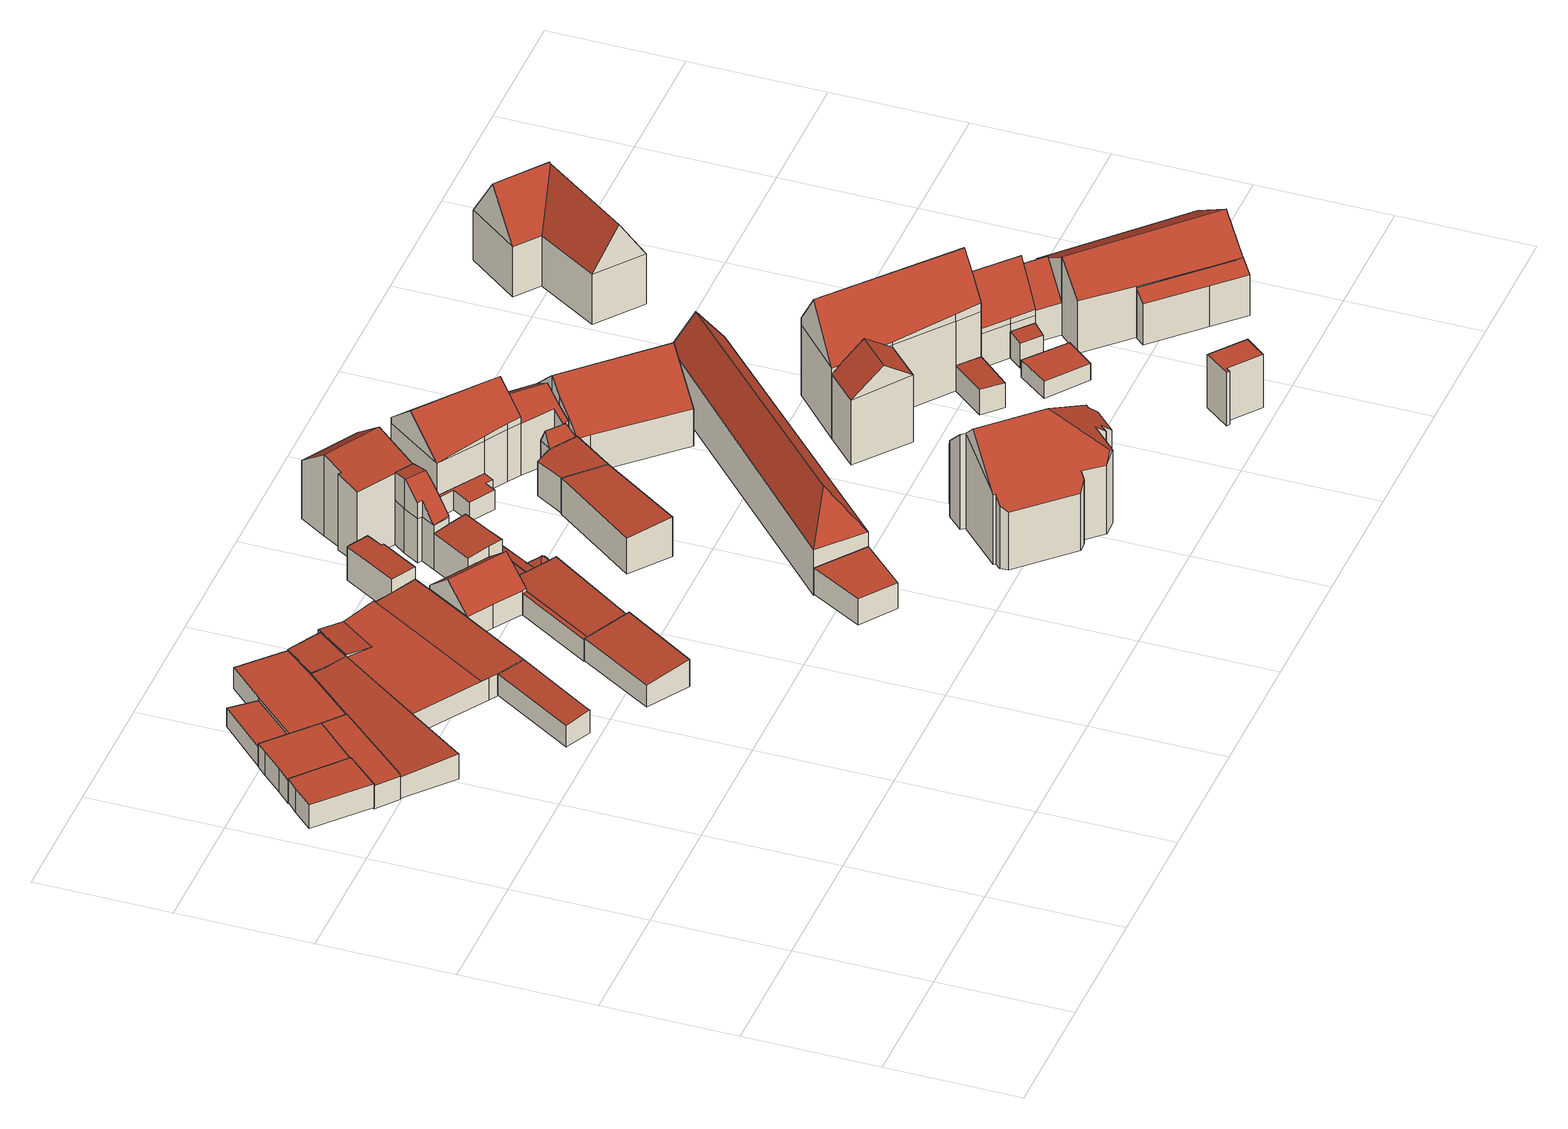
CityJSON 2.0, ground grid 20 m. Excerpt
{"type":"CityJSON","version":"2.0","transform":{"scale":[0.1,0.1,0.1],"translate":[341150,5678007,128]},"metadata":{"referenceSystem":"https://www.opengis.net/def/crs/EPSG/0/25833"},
"CityObjects":{
"building1":{"type":"Building","attributes":{"Dachtyp_tdc":"tdcPolyFlatRoof","Gemeindeschluessel":14729160,"Dachneigung":0,"QualitaetDacherkennung":81,"Geometrietyp2DReferenz":"3000","function":"31001_9998","roofType":"1000","measuredHeight":3.93},"geometry":[{"type":"MultiSurface","lod":"2","boundaries":[[[0,1,2,3]],[[1,4,5,2]],[[4,6,7,5]],[[6,8,9,7]],[[8,0,3,9]],[[8,6,4,1,0]],[[3,2,5,7,9]]],"semantics":{"surfaces":[{"type":"WallSurface"},{"type":"RoofSurface"},{"type":"GroundSurface"}],"values":[0,0,0,0,0,1,2]}}]},
"building2":{"type":"Building","attributes":{"Dachtyp_tdc":"tdcPolyFlatRoof","Gemeindeschluessel":14729160,"Dachneigung":0,"QualitaetDacherkennung":83,"Geometrietyp2DReferenz":"3000","function":"31001_9998","roofType":"1000","measuredHeight":3.76},"geometry":[{"type":"MultiSurface","lod":"2","boundaries":[[[10,11,12,13]],[[11,14,15,12]],[[14,16,17,15]],[[16,18,19,17]],[[18,20,21,19]],[[20,10,13,21]],[[20,18,16,14,11,10]],[[13,12,15,17,19,21]]],"semantics":{"surfaces":[{"type":"WallSurface"},{"type":"RoofSurface"},{"type":"GroundSurface"}],"values":[0,0,0,0,0,0,1,2]}}]},
"building3":{"type":"Building","attributes":{"Dachtyp_tdc":"tdcPolyFlatRoof","Gemeindeschluessel":14729160,"Dachneigung":0,"QualitaetDacherkennung":28,"Geometrietyp2DReferenz":"3000","function":"31001_9998","roofType":"1000","measuredHeight":3.77},"geometry":[{"type":"MultiSurface","lod":"2","boundaries":[[[22,23,24,25]],[[23,26,27,24]],[[26,20,21,27]],[[20,18,19,21]],[[18,28,29,19]],[[28,22,25,29]],[[28,18,20,26,23,22]],[[25,24,27,21,19,29]]],"semantics":{"surfaces":[{"type":"WallSurface"},{"type":"RoofSurface"},{"type":"GroundSurface"}],"values":[0,0,0,0,0,0,1,2]}}]},
"building4":{"type":"Building","attributes":{"Dachtyp_tdc":"tdcPolyFlatRoof","Gemeindeschluessel":14729160,"Dachneigung":4.15,"QualitaetDacherkennung":84,"Geometrietyp2DReferenz":"3000","function":"31001_9998","roofType":"2100","measuredHeight":4.16},"geometry":[{"type":"MultiSurface","lod":"2","boundaries":[[[30,31,32,33]],[[31,34,35,32]],[[34,36,37,35]],[[36,38,39,37]],[[38,40,41,39]],[[40,42,43,41]],[[42,44,45,43]],[[44,30,33,45]],[[44,42,40,38,36,34,31,30]],[[33,32,35,37,39,41,43,45]]],"semantics":{"surfaces":[{"type":"WallSurface"},{"type":"RoofSurface"},{"type":"GroundSurface"}],"values":[0,0,0,0,0,0,0,0,1,2]}}]},
"building5":{"type":"Building","attributes":{"Gemeindeschluessel":14729160,"Geometrietyp2DReferenz":"3000","function":"31001_9998","roofType":"9999"},"children":["building5-1","building5-2"]},
"building5-1":{"type":"BuildingPart","attributes":{"Dachtyp_tdc":"tdcPolyFlatRoof","Dachneigung":2.83,"QualitaetDacherkennung":81,"Geometrietyp2DReferenz":"3000","roofType":"2100","measuredHeight":3.15},"parents":["building5"],"geometry":[{"type":"MultiSurface","lod":"2","boundaries":[[[46,47,48,49]],[[50,51,52,53]],[[51,46,49,52]],[[51,50,47,46]],[[49,48,53,52]],[[53,48,47,50]]],"semantics":{"surfaces":[{"type":"WallSurface"},{"type":"RoofSurface"},{"type":"GroundSurface"},{"type":"ClosureSurface"}],"values":[0,0,0,1,2,3]}}]},
"building5-2":{"type":"BuildingPart","attributes":{"Dachtyp_tdc":"tdcPolyFlatRoof","Dachneigung":0,"QualitaetDacherkennung":31,"Geometrietyp2DReferenz":"3000","roofType":"1000","measuredHeight":3.52},"parents":["building5"],"geometry":[{"type":"MultiSurface","lod":"2","boundaries":[[[54,55,56,57]],[[55,58,59,56]],[[58,60,61,59]],[[60,62,50,53,61]],[[63,64,65,48,47]],[[64,54,57,65]],[[64,63,62,60,58,55,54]],[[57,56,59,61,53,48,65]],[[47,50,62,63]],[[47,48,53,50]]],"semantics":{"surfaces":[{"type":"WallSurface"},{"type":"RoofSurface"},{"type":"GroundSurface"},{"type":"ClosureSurface"}],"values":[0,0,0,0,0,0,1,2,0,3]}}]},
"building6":{"type":"Building","attributes":{"Dachtyp_tdc":"tdcPolyFlatRoof","Gemeindeschluessel":14729160,"Dachneigung":4.29,"QualitaetDacherkennung":82,"Geometrietyp2DReferenz":"3000","function":"31001_9998","roofType":"2100","measuredHeight":3.8},"geometry":[{"type":"MultiSurface","lod":"2","boundaries":[[[66,67,68,69]],[[67,70,71,68]],[[70,72,73,71]],[[72,74,75,73]],[[74,66,69,75]],[[74,72,70,67,66]],[[69,68,71,73,75]]],"semantics":{"surfaces":[{"type":"WallSurface"},{"type":"RoofSurface"},{"type":"GroundSurface"}],"values":[0,0,0,0,0,1,2]}}]},
"building7":{"type":"Building","attributes":{"Dachtyp_tdc":"tdcPolyFlatRoof","Gemeindeschluessel":14729160,"Dachneigung":0,"QualitaetDacherkennung":0,"Geometrietyp2DReferenz":"3000","BezugspunktDach":"2000","function":"31001_9998","measuredHeight":3.62},"geometry":[{"type":"MultiSurface","lod":"2","boundaries":[[[70,76,77,78,79,80,81,82]],[[82,81,83,84]],[[81,80,85,83]],[[80,79,86,85]],[[79,78,87,86]],[[78,77,88,87]],[[77,76,89,88]],[[76,70,90,89]],[[70,82,84,90]],[[84,83,85,86,87,88,89,90]]],"semantics":{"surfaces":[{"type":"RoofSurface"},{"type":"WallSurface"},{"type":"GroundSurface"}],"values":[0,1,1,1,1,1,1,1,1,2]}}]},
"building8":{"type":"Building","attributes":{"Dachtyp_tdc":"tdcPolyFlatRoof","Gemeindeschluessel":14729160,"Dachneigung":3.5,"QualitaetDacherkennung":76,"Geometrietyp2DReferenz":"3000","function":"31001_9998","roofType":"2100","measuredHeight":3.95},"geometry":[{"type":"MultiSurface","lod":"2","boundaries":[[[40,38,39,41]],[[38,91,37,39]],[[91,92,93,37]],[[92,94,95,93]],[[94,96,97,95]],[[96,98,99,97]],[[98,40,41,99]],[[98,96,94,92,91,38,40]],[[41,39,37,93,95,97,99]]],"semantics":{"surfaces":[{"type":"WallSurface"},{"type":"RoofSurface"},{"type":"GroundSurface"}],"values":[0,0,0,0,0,0,0,1,2]}}]},
"building9":{"type":"Building","attributes":{"Dachtyp_tdc":"tdcPolyFlatRoof","Gemeindeschluessel":14729160,"Dachneigung":6.65,"QualitaetDacherkennung":84,"Geometrietyp2DReferenz":"3000","function":"31001_9998","roofType":"2100","measuredHeight":4.47},"geometry":[{"type":"MultiSurface","lod":"2","boundaries":[[[100,101,102,103]],[[101,104,105,102]],[[104,106,107,105]],[[106,100,103,107]],[[106,104,101,100]],[[103,102,105,107]]],"semantics":{"surfaces":[{"type":"WallSurface"},{"type":"RoofSurface"},{"type":"GroundSurface"}],"values":[0,0,0,0,1,2]}}]},
"building10":{"type":"Building","attributes":{"Dachtyp_tdc":"tdcPolyFlatRoof","Gemeindeschluessel":14729160,"Dachneigung":5.49,"QualitaetDacherkennung":76,"Geometrietyp2DReferenz":"3000","function":"31001_9998","roofType":"2100","measuredHeight":3.98},"geometry":[{"type":"MultiSurface","lod":"2","boundaries":[[[80,108,83,85]],[[108,109,110,83]],[[109,111,112,110]],[[111,113,114,112]],[[113,79,86,114]],[[79,80,85,86]],[[79,113,111,109,108,80]],[[85,83,110,112,114,86]]],"semantics":{"surfaces":[{"type":"WallSurface"},{"type":"RoofSurface"},{"type":"GroundSurface"}],"values":[0,0,0,0,0,0,1,2]}}]},
"building11":{"type":"Building","attributes":{"Dachtyp_tdc":"tdcPolyFlatRoof","Gemeindeschluessel":14729160,"Dachneigung":5.26,"QualitaetDacherkennung":81,"Geometrietyp2DReferenz":"3000","function":"31001_9998","roofType":"2100","measuredHeight":3.81},"geometry":[{"type":"MultiSurface","lod":"2","boundaries":[[[115,72,73,116]],[[72,117,71,73]],[[117,118,119,71]],[[118,120,121,119]],[[120,122,123,121]],[[122,124,125,123]],[[124,126,127,125]],[[126,128,129,127]],[[128,115,116,129]],[[128,126,124,122,120,118,117,72,115]],[[116,73,71,119,121,123,125,127,129]]],"semantics":{"surfaces":[{"type":"WallSurface"},{"type":"RoofSurface"},{"type":"GroundSurface"}],"values":[0,0,0,0,0,0,0,0,0,1,2]}}]},
"building12":{"type":"Building","attributes":{"Dachtyp_tdc":"tdcGableRoof","Gemeindeschluessel":14729160,"Dachneigung":41.36,"QualitaetDacherkennung":68,"Geometrietyp2DReferenz":"3000","function":"31001_9998","roofType":"3100","measuredHeight":7.6},"geometry":[{"type":"MultiSurface","lod":"2","boundaries":[[[130,131,132,129]],[[131,133,134,132]],[[133,135,136,134]],[[135,137,138,136]],[[137,139,140,138]],[[139,141,116,140]],[[141,130,129,116]],[[141,139,137,135,142,143]],[[144,145,146,143,142]],[[141,143,146,130]],[[130,146,145,131]],[[131,145,144,133]],[[133,144,142,135]],[[129,132,134,136,138,140,116]]],"semantics":{"surfaces":[{"type":"WallSurface"},{"type":"RoofSurface"},{"type":"GroundSurface"}],"values":[0,0,0,0,0,0,0,1,1,0,0,0,0,2]}}]},
"building13":{"type":"Building","attributes":{"Dachtyp_tdc":"tdcPolyFlatRoof","Gemeindeschluessel":14729160,"Dachneigung":2.69,"QualitaetDacherkennung":77,"Geometrietyp2DReferenz":"3000","function":"31001_9998","roofType":"2100","measuredHeight":5.73},"geometry":[{"type":"MultiSurface","lod":"2","boundaries":[[[147,148,149,150]],[[148,151,152,149]],[[151,153,154,152]],[[153,155,156,154]],[[155,157,158,156]],[[157,159,160,158]],[[159,147,150,160]],[[159,157,155,153,151,148,147]],[[150,149,152,154,156,158,160]]],"semantics":{"surfaces":[{"type":"WallSurface"},{"type":"RoofSurface"},{"type":"GroundSurface"}],"values":[0,0,0,0,0,0,0,1,2]}}]},
"building14":{"type":"Building","attributes":{"Dachtyp_tdc":"tdcPolyFlatRoof","Gemeindeschluessel":14729160,"Dachneigung":0,"QualitaetDacherkennung":79,"Geometrietyp2DReferenz":"3000","function":"31001_9998","roofType":"1000","measuredHeight":4.32},"geometry":[{"type":"MultiSurface","lod":"2","boundaries":[[[161,162,163,164]],[[162,165,166,163]],[[165,167,168,166]],[[167,161,164,168]],[[167,165,162,161]],[[164,163,166,168]]],"semantics":{"surfaces":[{"type":"WallSurface"},{"type":"RoofSurface"},{"type":"GroundSurface"}],"values":[0,0,0,0,1,2]}}]},
"building15":{"type":"Building","attributes":{"Dachtyp_tdc":"tdcFreeFormRoof","Gemeindeschluessel":14729160,"Dachneigung":45.9,"QualitaetDacherkennung":15,"Geometrietyp2DReferenz":"3000","function":"31001_9998","roofType":"5000","measuredHeight":3.85},"geometry":[{"type":"MultiSurface","lod":"2","boundaries":[[[169,170,171,172]],[[170,173,174,171]],[[173,175,176,174]],[[175,169,172,176]],[[177,175,173]],[[178,177,173,170]],[[178,170,169]],[[177,178,169,175]],[[172,171,174,176]]],"semantics":{"surfaces":[{"type":"WallSurface"},{"type":"RoofSurface"},{"type":"GroundSurface"}],"values":[0,0,0,0,1,1,1,1,2]}}]},
"building16":{"type":"Building","attributes":{"Dachtyp_tdc":"tdcPolyFlatRoof","Gemeindeschluessel":14729160,"Dachneigung":11.68,"QualitaetDacherkennung":71,"Geometrietyp2DReferenz":"3000","function":"31001_9998","roofType":"2100","measuredHeight":3.14},"geometry":[{"type":"MultiSurface","lod":"2","boundaries":[[[179,180,181,182]],[[180,183,184,181]],[[183,185,186,184]],[[185,187,188,186]],[[187,179,182,188]],[[187,185,183,180,179]],[[182,181,184,186,188]]],"semantics":{"surfaces":[{"type":"WallSurface"},{"type":"RoofSurface"},{"type":"GroundSurface"}],"values":[0,0,0,0,0,1,2]}}]},
"building17":{"type":"Building","attributes":{"Gemeindeschluessel":14729160,"Geometrietyp2DReferenz":"3000","function":"31001_9998","roofType":"9999"},"children":["building17-1","building17-2","building17-3","building17-4","building17-5","building17-6"]},
"building17-1":{"type":"BuildingPart","attributes":{"Dachtyp_tdc":"tdcPolyFlatRoof","Dachneigung":4.11,"QualitaetDacherkennung":67,"Geometrietyp2DReferenz":"3000","roofType":"2100","measuredHeight":4.09},"parents":["building17"],"geometry":[{"type":"MultiSurface","lod":"2","boundaries":[[[189,133,190,191,192]],[[193,194,195,196]],[[194,193,133,189,197]],[[191,190,196,195]],[[196,190,133,193]],[[192,197,189]],[[191,195,194,197,192]]],"semantics":{"surfaces":[{"type":"WallSurface"},{"type":"RoofSurface"},{"type":"GroundSurface"},{"type":"ClosureSurface"}],"values":[0,0,1,2,3,0,3]}}]},
"building17-2":{"type":"BuildingPart","attributes":{"Dachtyp_tdc":"tdcFreeFormRoof","Dachneigung":46.5,"QualitaetDacherkennung":43,"Geometrietyp2DReferenz":"3000","roofType":"5000","measuredHeight":12.49},"parents":["building17"],"geometry":[{"type":"MultiSurface","lod":"2","boundaries":[[[198,199,200,201,202]],[[199,203,204,200]],[[203,205,206,204]],[[205,207,208,206]],[[209,210,211,212]],[[210,213,214,211]],[[213,215,216,217,214]],[[198,218,219,220,221,222,223,224]],[[225,226,222,221,227]],[[209,228,227,221,220,210]],[[205,226,225,229,207]],[[199,224,223,203]],[[198,224,199]],[[203,223,222,226,205]],[[210,220,219,213]],[[213,219,218,215]],[[215,218,198]],[[201,200,204,206,208,212,211,214,217]],[[212,208,207,209]],[[202,216,215,198]],[[202,201,217,216]],[[227,228,229,225]],[[207,229,228,209]]],"semantics":{"surfaces":[{"type":"WallSurface"},{"type":"RoofSurface"},{"type":"GroundSurface"},{"type":"ClosureSurface"}],"values":[0,0,0,0,0,0,0,1,1,0,0,0,0,0,0,0,0,2,3,0,3,0,3]}}]},
"building17-3":{"type":"BuildingPart","attributes":{"Dachtyp_tdc":"tdcPolyFlatRoof","Dachneigung":0,"QualitaetDacherkennung":57,"Geometrietyp2DReferenz":"3000","roofType":"1000","measuredHeight":3.62},"parents":["building17"],"geometry":[{"type":"MultiSurface","lod":"2","boundaries":[[[230,231,232,233]],[[231,234,235,232]],[[234,236,237,235]],[[236,234,231,230]],[[233,232,235,237]],[[236,230,233,237]]],"semantics":{"surfaces":[{"type":"WallSurface"},{"type":"RoofSurface"},{"type":"GroundSurface"},{"type":"ClosureSurface"}],"values":[0,0,0,1,2,3]}}]},
"building17-4":{"type":"BuildingPart","attributes":{"Dachtyp_tdc":"tdcGableRoof","Dachneigung":12.49,"QualitaetDacherkennung":53,"Geometrietyp2DReferenz":"3000","roofType":"3100","measuredHeight":13.48},"parents":["building17"],"geometry":[{"type":"MultiSurface","lod":"2","boundaries":[[[229,238,239,208,207]],[[238,240,241,239]],[[240,242,243,241]],[[242,244,245,243]],[[244,246,247,245]],[[246,248,249,247]],[[248,250,251,249]],[[250,252,253,251]],[[252,228,209,212,253]],[[250,248,246,244]],[[244,242,240,238,229,228,252,250]],[[208,239,241,243,245,247,249,251,253,212]],[[207,208,212,209]],[[207,209,228,229]]],"semantics":{"surfaces":[{"type":"WallSurface"},{"type":"RoofSurface"},{"type":"GroundSurface"},{"type":"ClosureSurface"}],"values":[0,0,0,0,0,0,0,0,0,1,1,2,3,3]}}]},
"building17-5":{"type":"BuildingPart","attributes":{"Dachtyp_tdc":"tdcPolyFlatRoof","Dachneigung":3.67,"QualitaetDacherkennung":80,"Geometrietyp2DReferenz":"3000","roofType":"2100","measuredHeight":4.1},"parents":["building17"],"geometry":[{"type":"MultiSurface","lod":"2","boundaries":[[[254,230,233,255]],[[236,192,191,237]],[[194,256,257,195]],[[256,258,259,257]],[[258,254,255,259]],[[258,256,194,197,192,236,230,254]],[[255,233,237,191,195,257,259]],[[230,236,237,233]],[[195,191,192,197,194]]],"semantics":{"surfaces":[{"type":"WallSurface"},{"type":"RoofSurface"},{"type":"GroundSurface"},{"type":"ClosureSurface"}],"values":[0,0,0,0,0,1,2,3,3]}}]},
"building17-6":{"type":"BuildingPart","attributes":{"Dachtyp_tdc":"tdcPolyFlatRoof","Dachneigung":4.28,"QualitaetDacherkennung":78,"Geometrietyp2DReferenz":"3000","roofType":"2100","measuredHeight":6.49},"parents":["building17"],"geometry":[{"type":"MultiSurface","lod":"2","boundaries":[[[216,260,261,217]],[[260,262,263,261]],[[262,264,193,196,263]],[[265,266,267,190,133]],[[266,202,201,267]],[[202,266,265,264,262,260,216]],[[217,261,263,196,190,267,201]],[[265,133,193,264]],[[133,190,196,193]],[[217,201,202,216]]],"semantics":{"surfaces":[{"type":"WallSurface"},{"type":"RoofSurface"},{"type":"GroundSurface"},{"type":"ClosureSurface"}],"values":[0,0,0,0,0,1,2,0,3,3]}}]},
"building18":{"type":"Building","attributes":{"Dachtyp_tdc":"tdcPolyFlatRoof","Gemeindeschluessel":14729160,"Dachneigung":12.45,"QualitaetDacherkennung":62,"Geometrietyp2DReferenz":"3000","function":"31001_9998","roofType":"2100","measuredHeight":3.15},"geometry":[{"type":"MultiSurface","lod":"2","boundaries":[[[185,268,184,186]],[[268,269,270,184]],[[269,271,272,270]],[[271,185,186,272]],[[271,269,268,185]],[[186,184,270,272]]],"semantics":{"surfaces":[{"type":"WallSurface"},{"type":"RoofSurface"},{"type":"GroundSurface"}],"values":[0,0,0,0,1,2]}}]},
"building19":{"type":"Building","attributes":{"Dachtyp_tdc":"tdcPolyFlatRoof","Gemeindeschluessel":14729160,"Dachneigung":8.11,"QualitaetDacherkennung":41,"Geometrietyp2DReferenz":"3000","function":"31001_9998","roofType":"2100","measuredHeight":2.68},"geometry":[{"type":"MultiSurface","lod":"2","boundaries":[[[273,274,275,276]],[[274,277,278,275]],[[277,279,280,278]],[[279,281,282,280]],[[281,283,284,282]],[[283,285,286,284]],[[285,287,288,286]],[[287,273,276,288]],[[287,285,283,281,279,277,274,273]],[[276,275,278,280,282,284,286,288]]],"semantics":{"surfaces":[{"type":"WallSurface"},{"type":"RoofSurface"},{"type":"GroundSurface"}],"values":[0,0,0,0,0,0,0,0,1,2]}}]},
"building20":{"type":"Building","attributes":{"Dachtyp_tdc":"tdcPolyFlatRoof","Gemeindeschluessel":14729160,"Dachneigung":5.31,"QualitaetDacherkennung":66,"Geometrietyp2DReferenz":"3000","function":"31001_9998","roofType":"2100","measuredHeight":6.59},"geometry":[{"type":"MultiSurface","lod":"2","boundaries":[[[289,290,291,292]],[[290,293,294,291]],[[293,295,296,294]],[[295,289,292,296]],[[295,293,290,289]],[[292,291,294,296]]],"semantics":{"surfaces":[{"type":"WallSurface"},{"type":"RoofSurface"},{"type":"GroundSurface"}],"values":[0,0,0,0,1,2]}}]},
"building21":{"type":"Building","attributes":{"Dachtyp_tdc":"tdcFreeFormRoof","Gemeindeschluessel":14729160,"Dachneigung":44.72,"QualitaetDacherkennung":42,"Geometrietyp2DReferenz":"3000","function":"31001_9998","roofType":"5000","measuredHeight":18},"geometry":[{"type":"MultiSurface","lod":"2","boundaries":[[[297,298,299,300]],[[298,301,302,299]],[[301,303,304,302]],[[303,305,306,304]],[[305,307,308,306]],[[307,309,310,308]],[[309,311,312,310]],[[311,313,314,312]],[[313,315,316,314]],[[315,317,318,316]],[[317,319,320,318]],[[319,321,322,320]],[[321,323,324,322]],[[323,325,326,324]],[[325,327,328,326]],[[327,329,330,328]],[[329,331,332,330]],[[331,333,334,332]],[[333,335,336,334]],[[335,337,338,336]],[[337,339,340,338]],[[339,341,342,340]],[[341,343,344,342]],[[343,345,346,344]],[[345,297,300,346]],[[347,335,333,331,329,327,325,323,348,349]],[[348,321,319,317,315,313,311,309,307,305,303,350,349]],[[298,297,345,343,341,339,337,347,349,350,301]],[[323,321,348]],[[337,335,347]],[[303,301,350]],[[300,299,302,304,306,308,310,312,314,316,318,320,322,324,326,328,330,332,334,336,338,340,342,344,346]]],"semantics":{"surfaces":[{"type":"WallSurface"},{"type":"RoofSurface"},{"type":"GroundSurface"}],"values":[0,0,0,0,0,0,0,0,0,0,0,0,0,0,0,0,0,0,0,0,0,0,0,0,0,1,1,1,0,0,0,2]}}]},
"building22":{"type":"Building","attributes":{"Dachtyp_tdc":"tdcPolyFlatRoof","Gemeindeschluessel":14729160,"Dachneigung":5.93,"QualitaetDacherkennung":62,"Geometrietyp2DReferenz":"3000","function":"31001_9998","roofType":"2100","measuredHeight":6.49},"geometry":[{"type":"MultiSurface","lod":"2","boundaries":[[[289,351,352,353]],[[351,354,355,352]],[[354,356,357,355]],[[356,290,358,357]],[[290,289,353,358]],[[290,356,354,351,289]],[[353,352,355,357,358]]],"semantics":{"surfaces":[{"type":"WallSurface"},{"type":"RoofSurface"},{"type":"GroundSurface"}],"values":[0,0,0,0,0,1,2]}}]},
"building23":{"type":"Building","attributes":{"Gemeindeschluessel":14729160,"Geometrietyp2DReferenz":"3000","function":"31001_9998","roofType":"9999"},"children":["building23-1","building23-2"]},
"building23-1":{"type":"BuildingPart","attributes":{"Dachtyp_tdc":"tdcPolyFlatRoof","Dachneigung":0,"QualitaetDacherkennung":0,"Geometrietyp2DReferenz":"3000","roofType":"9999","measuredHeight":3.21},"parents":["building23"],"geometry":[{"type":"MultiSurface","lod":"2","boundaries":[[[359,360,361,362,363,364,365,366]],[[366,365,367,368]],[[365,364,369,367]],[[364,363,370,369]],[[363,362,371,370]],[[362,361,372,371]],[[361,360,373,372]],[[360,359,374,373]],[[368,367,369,370,371,372,373,374]],[[368,374,359,366]]],"semantics":{"surfaces":[{"type":"RoofSurface"},{"type":"WallSurface"},{"type":"GroundSurface"},{"type":"ClosureSurface"}],"values":[0,1,1,1,1,1,1,1,2,3]}}]},
"building23-2":{"type":"BuildingPart","attributes":{"Dachtyp_tdc":"tdcGableRoof","Dachneigung":37.49,"QualitaetDacherkennung":59,"Geometrietyp2DReferenz":"3000","roofType":"3100","measuredHeight":13.38},"parents":["building23"],"geometry":[{"type":"MultiSurface","lod":"2","boundaries":[[[375,376,377,374,359]],[[376,378,379,377]],[[378,380,381,379]],[[380,382,383,381]],[[382,384,366,368,383]],[[385,386,387,388,389,375]],[[390,389,388,391]],[[376,390,391,378]],[[378,391,388,387,380]],[[375,389,390,376]],[[380,387,386,382]],[[382,386,385,384]],[[384,385,375]],[[374,377,379,381,383,368]],[[359,366,384,375]],[[359,374,368,366]]],"semantics":{"surfaces":[{"type":"WallSurface"},{"type":"RoofSurface"},{"type":"GroundSurface"},{"type":"ClosureSurface"}],"values":[0,0,0,0,0,1,1,0,0,0,0,0,0,2,0,3]}}]},
"building24":{"type":"Building","attributes":{"Dachtyp_tdc":"tdcHipAndGableRoof","Gemeindeschluessel":14729160,"Dachneigung":52.77,"QualitaetDacherkennung":68,"Geometrietyp2DReferenz":"3000","function":"31001_9998","roofType":"5000","measuredHeight":12.91},"geometry":[{"type":"MultiSurface","lod":"2","boundaries":[[[392,393,394,395]],[[393,396,397,394]],[[396,398,399,397]],[[398,392,395,399]],[[396,393,400]],[[392,398,401]],[[393,392,401,400]],[[398,396,400,401]],[[395,394,397,399]]],"semantics":{"surfaces":[{"type":"WallSurface"},{"type":"RoofSurface"},{"type":"GroundSurface"}],"values":[0,0,0,0,1,0,1,1,2]}}]},
"building25":{"type":"Building","attributes":{"Dachtyp_tdc":"tdcFreeFormRoof","Gemeindeschluessel":14729160,"Dachneigung":64.14,"QualitaetDacherkennung":12,"Geometrietyp2DReferenz":"3000","function":"31001_9998","roofType":"5000","measuredHeight":8.28},"geometry":[{"type":"MultiSurface","lod":"2","boundaries":[[[402,354,355,357]],[[354,403,404,355]],[[403,405,406,404]],[[405,407,408,406]],[[407,402,357,408]],[[409,407,405]],[[410,411,409,405,403]],[[410,403,354]],[[411,410,354,402]],[[409,411,402,407]],[[357,355,404,406,408]]],"semantics":{"surfaces":[{"type":"WallSurface"},{"type":"RoofSurface"},{"type":"GroundSurface"}],"values":[0,0,0,0,0,1,1,0,1,1,2]}}]},
"building26":{"type":"Building","attributes":{"Dachtyp_tdc":"tdcGableRoof","Gemeindeschluessel":14729160,"Dachneigung":27.44,"QualitaetDacherkennung":34,"Geometrietyp2DReferenz":"3000","function":"31001_9998","roofType":"3100","measuredHeight":10.6},"geometry":[{"type":"MultiSurface","lod":"2","boundaries":[[[412,413,414,415]],[[413,416,381,414]],[[416,417,418,381]],[[417,419,379,418]],[[419,420,421,379]],[[420,422,423,421]],[[422,424,425,423]],[[424,426,427,425]],[[426,412,415,427]],[[422,420,419,417]],[[417,416,413,412,426,424,422]],[[415,414,381,418,379,421,423,425,427]]],"semantics":{"surfaces":[{"type":"WallSurface"},{"type":"RoofSurface"},{"type":"GroundSurface"}],"values":[0,0,0,0,0,0,0,0,0,1,1,2]}}]},
"building27":{"type":"Building","attributes":{"Dachtyp_tdc":"tdcGableRoof","Gemeindeschluessel":14729160,"Dachneigung":44.86,"QualitaetDacherkennung":76,"Geometrietyp2DReferenz":"3000","function":"31001_9998","roofType":"3100","measuredHeight":12.67},"geometry":[{"type":"MultiSurface","lod":"2","boundaries":[[[428,429,430,431]],[[429,432,433,430]],[[432,434,435,433]],[[434,420,436,435]],[[420,437,438,436]],[[437,439,440,438]],[[439,441,442,440]],[[441,443,444,442]],[[443,428,431,444]],[[439,437,420,434]],[[434,432,429,428,443,441,439]],[[431,430,433,435,436,438,440,442,444]]],"semantics":{"surfaces":[{"type":"WallSurface"},{"type":"RoofSurface"},{"type":"GroundSurface"}],"values":[0,0,0,0,0,0,0,0,0,1,1,2]}}]},
"building28":{"type":"Building","attributes":{"Dachtyp_tdc":"tdcPolyFlatRoof","Gemeindeschluessel":14729160,"Dachneigung":0,"QualitaetDacherkennung":67,"Geometrietyp2DReferenz":"3000","function":"31001_9998","roofType":"1000","measuredHeight":8.78},"geometry":[{"type":"MultiSurface","lod":"2","boundaries":[[[445,446,447,448]],[[446,449,450,447]],[[449,451,452,450]],[[451,453,454,452]],[[453,455,456,454]],[[455,445,448,456]],[[455,453,451,449,446,445]],[[448,447,450,452,454,456]]],"semantics":{"surfaces":[{"type":"WallSurface"},{"type":"RoofSurface"},{"type":"GroundSurface"}],"values":[0,0,0,0,0,0,1,2]}}]},
"building29":{"type":"Building","attributes":{"Dachtyp_tdc":"tdcPolyFlatRoof","Gemeindeschluessel":14729160,"Dachneigung":0,"QualitaetDacherkennung":63,"Geometrietyp2DReferenz":"3000","function":"31001_9998","roofType":"1000","measuredHeight":2.85},"geometry":[{"type":"MultiSurface","lod":"2","boundaries":[[[457,458,459,460]],[[458,461,462,459]],[[461,463,464,462]],[[463,457,460,464]],[[463,461,458,457]],[[460,459,462,464]]],"semantics":{"surfaces":[{"type":"WallSurface"},{"type":"RoofSurface"},{"type":"GroundSurface"}],"values":[0,0,0,0,1,2]}}]},
"building30":{"type":"Building","attributes":{"Gemeindeschluessel":14729160,"Geometrietyp2DReferenz":"3000","function":"31001_9998","roofType":"9999"},"children":["building30-1","building30-2","building30-3","building30-4","building30-5","building30-6","building30-7","building30-8","building30-9"]},
"building30-1":{"type":"BuildingPart","attributes":{"Dachtyp_tdc":"tdcPolyFlatRoof","Dachneigung":55.04,"QualitaetDacherkennung":67,"Geometrietyp2DReferenz":"3000","roofType":"2100","measuredHeight":10.89},"parents":["building30"],"geometry":[{"type":"MultiSurface","lod":"2","boundaries":[[[465,466,467,468]],[[466,469,470,471,467]],[[466,465,472,473,469]],[[471,474,468,467]],[[473,470,469]],[[474,471,470,475]],[[475,470,473,472]],[[465,468,474,475,472]]],"semantics":{"surfaces":[{"type":"WallSurface"},{"type":"RoofSurface"},{"type":"GroundSurface"},{"type":"ClosureSurface"}],"values":[0,0,1,2,0,3,3,3]}}]},
"building30-2":{"type":"BuildingPart","attributes":{"Dachtyp_tdc":"tdcPolyFlatRoof","Dachneigung":7.91,"QualitaetDacherkennung":52,"Geometrietyp2DReferenz":"3000","roofType":"2100","measuredHeight":4.42},"parents":["building30"],"geometry":[{"type":"MultiSurface","lod":"2","boundaries":[[[476,477,478,479]],[[477,480,481,478]],[[480,482,483,481]],[[482,480,477,476]],[[479,478,481,483]],[[479,483,482,476]]],"semantics":{"surfaces":[{"type":"WallSurface"},{"type":"RoofSurface"},{"type":"GroundSurface"},{"type":"ClosureSurface"}],"values":[0,0,0,1,2,3]}}]},
"building30-3":{"type":"BuildingPart","attributes":{"Dachtyp_tdc":"tdcGableRoof","Dachneigung":50.67,"QualitaetDacherkennung":65,"Geometrietyp2DReferenz":"3000","roofType":"3100","measuredHeight":10.26},"parents":["building30"],"geometry":[{"type":"MultiSurface","lod":"2","boundaries":[[[484,485,486,487,488,489]],[[490,491,492,493]],[[485,484,494,495,496,497]],[[491,490,498,496,495,499]],[[487,486,493,492]],[[490,493,486,485]],[[487,492,491,500,488]],[[489,488,500,484]],[[497,496,498]],[[485,497,498,490]],[[499,500,491]],[[495,494,484,500,499]]],"semantics":{"surfaces":[{"type":"WallSurface"},{"type":"RoofSurface"},{"type":"GroundSurface"},{"type":"ClosureSurface"}],"values":[0,0,1,1,2,3,3,3,0,3,3,3]}}]},
"building30-4":{"type":"BuildingPart","attributes":{"Dachtyp_tdc":"tdcGableRoof","Dachneigung":56.52,"QualitaetDacherkennung":56,"Geometrietyp2DReferenz":"3000","roofType":"3100","measuredHeight":12.82},"parents":["building30"],"geometry":[{"type":"MultiSurface","lod":"2","boundaries":[[[501,502,476,479,492,491]],[[503,504,505,483,482]],[[470,488,487,471]],[[470,473,506,507,508,509,494,484,489]],[[510,511,512,509,508,513,514]],[[503,510,514,504]],[[501,512,511,502]],[[502,511,510,503]],[[470,489,488]],[[487,492,479,483,505,474,471]],[[491,499,501]],[[492,487,488,500,491]],[[491,500,499]],[[482,476,502,503]],[[482,483,479,476]],[[471,474,475,470]],[[474,505,504,475]],[[473,472,506]],[[475,472,473,470]],[[504,514,513,507,506,472,475]],[[513,508,507]],[[501,499,495,494,509,512]],[[488,489,484,500]],[[499,500,484,494,495]]],"semantics":{"surfaces":[{"type":"WallSurface"},{"type":"RoofSurface"},{"type":"GroundSurface"},{"type":"ClosureSurface"}],"values":[0,0,0,1,1,0,0,0,0,2,0,3,3,0,3,3,3,0,3,3,3,0,3,3]}}]},
"building30-5":{"type":"BuildingPart","attributes":{"Dachtyp_tdc":"tdcGableRoof","Dachneigung":34.71,"QualitaetDacherkennung":33,"Geometrietyp2DReferenz":"3000","roofType":"3100","measuredHeight":12.95},"parents":["building30"],"geometry":[{"type":"MultiSurface","lod":"2","boundaries":[[[515,516,517,518]],[[516,519,520,517]],[[519,521,490,493,520]],[[522,523,524,486,485]],[[523,525,526,524]],[[525,527,528,526]],[[515,518,529]],[[525,523,522,497,498,521,519]],[[519,516,515,530,527,525]],[[517,520,493,486,524,526,528,518]],[[522,485,497]],[[498,490,521]],[[485,486,493,490]],[[485,490,498,497]],[[529,530,515]],[[518,528,527,530,529]]],"semantics":{"surfaces":[{"type":"WallSurface"},{"type":"RoofSurface"},{"type":"GroundSurface"},{"type":"ClosureSurface"}],"values":[0,0,0,0,0,0,0,1,1,2,0,0,3,3,0,3]}}]},
"building30-6":{"type":"BuildingPart","attributes":{"Dachtyp_tdc":"tdcGableRoof","Dachneigung":36.53,"QualitaetDacherkennung":71,"Geometrietyp2DReferenz":"3000","roofType":"3100","measuredHeight":14.46},"parents":["building30"],"geometry":[{"type":"MultiSurface","lod":"2","boundaries":[[[531,532,533,534]],[[532,535,536,533]],[[535,537,538,536]],[[535,532,539]],[[532,531,540,541,542,539]],[[537,535,539,542,543,544]],[[534,533,536,538]],[[534,538,537,531]],[[542,541,543]],[[544,540,531,537]],[[543,541,540,544]]],"semantics":{"surfaces":[{"type":"WallSurface"},{"type":"RoofSurface"},{"type":"GroundSurface"},{"type":"ClosureSurface"}],"values":[0,0,0,0,1,1,2,3,0,3,3]}}]},
"building30-7":{"type":"BuildingPart","attributes":{"Dachtyp_tdc":"tdcGableRoof","Dachneigung":51.55,"QualitaetDacherkennung":31,"Geometrietyp2DReferenz":"3000","roofType":"3100","measuredHeight":18.95},"parents":["building30"],"geometry":[{"type":"MultiSurface","lod":"2","boundaries":[[[545,546,547,548,505,504,514]],[[549,550,531,534,551,552]],[[553,554,555,538,537]],[[554,556,465,468,555]],[[557,558,559,560,561]],[[562,563,564,565,560,559,553,543,541]],[[545,565,564,546]],[[546,564,563,549]],[[549,563,562,550]],[[556,557,561,566]],[[554,558,557,556]],[[553,559,558,554]],[[468,474,505,548,551,534,538,555]],[[472,465,556,566,506]],[[472,475,474,468,465]],[[514,513,545]],[[507,506,566]],[[474,475,504,505]],[[504,475,472,506,507,513,514]],[[552,547,546,549]],[[552,551,548,547]],[[537,544,553]],[[540,531,550]],[[537,538,534,531]],[[537,531,540,544]],[[545,513,508,507,566,561,560,565]],[[513,507,508]],[[550,562,541,540]],[[544,543,553]],[[540,541,543,544]]],"semantics":{"surfaces":[{"type":"WallSurface"},{"type":"RoofSurface"},{"type":"GroundSurface"},{"type":"ClosureSurface"}],"values":[0,0,0,0,1,1,0,0,0,0,0,0,2,0,3,0,0,3,3,0,3,0,0,3,3,0,3,0,0,3]}}]},
"building30-8":{"type":"BuildingPart","attributes":{"Dachtyp_tdc":"tdcPolyFlatRoof","Dachneigung":3.15,"QualitaetDacherkennung":47,"Geometrietyp2DReferenz":"3000","roofType":"2100","measuredHeight":4.25},"parents":["building30"],"geometry":[{"type":"MultiSurface","lod":"2","boundaries":[[[547,567,568,548]],[[567,569,570,568]],[[569,552,551,570]],[[569,567,547,552]],[[551,548,568,570]],[[547,548,551,552]]],"semantics":{"surfaces":[{"type":"WallSurface"},{"type":"RoofSurface"},{"type":"GroundSurface"},{"type":"ClosureSurface"}],"values":[0,0,0,1,2,3]}}]},
"building30-9":{"type":"BuildingPart","attributes":{"Dachtyp_tdc":"tdcPolyFlatRoof","Dachneigung":39.95,"QualitaetDacherkennung":36,"Geometrietyp2DReferenz":"3000","roofType":"2100","measuredHeight":8.31},"parents":["building30"],"geometry":[{"type":"MultiSurface","lod":"2","boundaries":[[[571,572,573,574]],[[572,575,576,573]],[[575,529,518,576]],[[577,571,574,528,527]],[[577,530,529,575,572,571]],[[574,573,576,518,528]],[[577,527,530]],[[527,528,518,529,530]]],"semantics":{"surfaces":[{"type":"WallSurface"},{"type":"RoofSurface"},{"type":"GroundSurface"},{"type":"ClosureSurface"}],"values":[0,0,0,0,1,2,0,3]}}]},
"building31":{"type":"Building","attributes":{"name":"Freizeittreff Fritz","Dachtyp_tdc":"tdcFreeFormRoof","Gemeindeschluessel":14729160,"Dachneigung":56.88,"QualitaetDacherkennung":24,"Geometrietyp2DReferenz":"3000","function":"31001_2090","roofType":"5000","measuredHeight":15.89},"geometry":[{"type":"MultiSurface","lod":"2","boundaries":[[[578,579,580,581]],[[579,582,583,580]],[[582,584,585,583]],[[584,586,587,585]],[[586,588,589,587]],[[588,590,591,589]],[[590,578,581,591]],[[592,593,590,588]],[[592,588,586]],[[594,593,592,586,584]],[[595,594,584,582]],[[595,582,579]],[[594,590,593]],[[594,578,590]],[[595,578,594]],[[578,595,579]],[[581,580,583,585,587,589,591]]],"semantics":{"surfaces":[{"type":"WallSurface"},{"type":"RoofSurface"},{"type":"GroundSurface"}],"values":[0,0,0,0,0,0,0,1,0,1,1,0,1,1,1,1,2]}}]}
},
"vertices":[
[10,884,65],[38,913,65],[38,913,26],[10,884,26],[56,930,65],[56,930,26],[128,868,65],[128,868,26],[83,819,65],[83,819,26],
[56,930,62],[75,950,62],[75,950,24],[56,930,24],[103,980,62],[103,980,24],[119,995,62],[119,995,24],[190,932,62],[190,932,24],[128,868,62],[128,868,24],
[120,796,62],[114,793,62],[114,793,24],[120,796,24],[83,819,62],[83,819,24],[220,907,62],[220,907,24],
[114,793,61],[120,796,61],[120,796,26],[114,793,26],[220,907,61],[220,907,26],[289,983,61],[289,983,26],[305,969,63],[305,969,26],[336,950,65],[336,950,26],[246,826,67],[246,826,26],[181,735,67],[181,735,26],
[186,1064,56],[218,1031,54],[218,1031,25],[186,1064,25],[155,963,54],[119,995,56],[119,995,25],[155,963,25],
[328,1029,60],[289,983,60],[289,983,25],[328,1029,25],[220,907,60],[220,907,25],[190,932,60],[190,932,25],[155,963,60],[218,1031,60],[268,1084,60],[268,1084,25],
[333,605,66],[293,624,63],[293,624,28],[333,605,28],[370,748,63],[370,748,28],[408,725,66],[408,725,28],[337,612,66],[337,612,28],
[347,763,63],[408,862,63],[466,958,63],[410,980,63],[370,925,63],[336,950,63],[246,826,63],[336,950,27],[246,826,27],[370,925,27],[410,980,27],[466,958,27],[408,862,27],[347,763,27],[370,748,27],
[289,983,62],[328,1029,62],[328,1029,26],[369,1003,65],[369,1003,26],[374,1000,65],[374,1000,26],[367,991,65],[367,991,26],
[480,666,65],[544,626,74],[544,626,29],[480,666,29],[473,515,74],[473,515,29],[411,553,65],[411,553,29],
[336,950,67],[367,991,67],[367,991,27],[374,1000,67],[374,1000,27],[377,1004,67],[377,1004,27],
[470,827,66],[470,827,28],[370,748,62],[347,763,60],[347,763,28],[408,862,60],[408,862,28],[466,958,60],[466,958,28],[492,942,62],[492,942,28],[526,921,66],[526,921,28],[511,895,66],[511,895,28],
[511,895,67],[567,861,67],[567,861,28],[597,843,67],[597,843,28],[555,775,67],[555,775,28],[549,778,67],[549,778,28],[507,804,67],[507,804,28],[470,827,67],[577,811,104],[492,863,104],[597,843,73],[567,861,73],[511,895,73],
[560,978,86],[526,921,86],[526,921,29],[560,978,29],[492,942,84],[492,942,29],[540,1022,84],[540,1022,29],[544,1020,85],[544,1020,29],[570,1004,86],[570,1004,29],[557,980,86],[557,980,29],
[792,378,71],[730,314,71],[730,314,28],[792,378,28],[678,351,71],[678,351,28],[723,430,71],[723,430,28],
[612,776,53],[625,800,53],[625,800,28],[612,776,28],[649,783,53],[649,783,28],[634,761,53],[634,761,28],[631,780,67],[630,780,67],
[612,776,55],[593,789,60],[593,789,29],[612,776,29],[633,861,60],[633,861,29],[653,850,55],[653,850,29],[625,800,55],[625,800,29],
[572,803,64],[597,843,27],[572,803,27],[572,803,63],[616,831,67],[593,789,64],[593,789,27],[616,831,27],[588,793,64],
[603,923,100],[616,944,100],[616,944,27],[603,923,27],[603,923,87],[610,948,100],[610,948,27],[624,972,100],[624,972,27],[638,990,100],[638,990,27],[665,974,100],[647,945,100],[647,945,27],[665,974,27],[641,934,100],[641,934,27],[627,910,100],[627,910,89],[627,910,27],[627,910,102],[641,934,132],[647,945,145],[650,951,151],[622,969,151],[610,948,126],[616,944,127],[638,990,146],[624,972,151],[665,974,146],[665,974,145],[638,990,145],
[486,662,63],[480,666,63],[480,666,27],[486,662,27],[549,778,63],[549,778,27],[555,775,63],[555,775,27],
[581,1023,145],[581,1023,27],[601,1057,153],[601,1057,27],[605,1054,153],[605,1054,27],[624,1085,161],[624,1085,27],[650,1126,123],[650,1126,27],[734,1077,123],[734,1077,27],[707,1037,161],[707,1037,27],[670,982,147],[670,982,27],
[544,626,67],[544,626,27],[612,776,66],[612,776,27],[634,761,68],[634,761,27],
[653,896,91],[653,896,27],[633,861,91],[633,861,27],[616,831,91],[597,843,90],[567,861,87],[567,861,27],
[633,861,61],[653,896,61],[653,896,29],[674,886,55],[674,886,29],
[674,886,56],[653,896,56],[653,896,30],[674,886,30],[627,910,56],[627,910,30],[641,934,52],[641,934,30],[676,914,53],[676,914,30],[681,923,51],[681,923,30],[691,917,51],[691,917,30],[686,909,53],[686,909,30],
[774,805,88],[817,754,94],[817,754,29],[774,805,29],[736,634,94],[736,634,29],[678,678,88],[678,678,29],
[858,217,133],[866,225,144],[866,225,29],[858,217,29],[864,228,144],[864,228,29],[926,289,187],[926,289,29],[921,295,187],[921,295,29],[944,318,155],[944,318,29],[950,312,155],[950,312,29],[957,319,145],[957,319,29],[959,317,145],[959,317,29],[971,329,128],[971,329,29],[998,301,128],[998,301,29],[1001,305,124],[1001,305,29],[1111,191,124],[1111,191,29],[1099,179,136],[1099,179,29],[1109,169,124],[1109,169,29],[1078,138,124],[1078,138,29],[1067,150,137],[1067,150,29],[1055,138,137],[1055,138,29],[1044,149,150],[1044,149,29],[1004,110,150],[1004,110,29],[978,109,143],[978,109,29],[953,136,144],[953,136,29],[947,130,135],[947,130,29],[932,129,124],[932,129,29],[859,204,125],[859,204,29],[995,110,155],[1103,183,136],[987,195,209],[911,273,209],
[800,847,87],[800,847,30],[774,805,30],[827,840,90],[827,840,30],[861,814,94],[861,814,30],[817,754,30],
[717,960,59],[714,956,59],[736,943,59],[719,914,59],[756,892,59],[765,908,59],[776,902,59],[786,917,59],[776,902,27],[786,917,27],[765,908,27],[756,892,27],[719,914,27],[736,943,27],[714,956,27],[717,960,27],
[717,960,113],[780,1047,113],[780,1047,27],[883,949,113],[883,949,27],[838,885,113],[838,885,27],[820,897,113],[820,897,27],[786,917,113],[786,917,120],[820,897,123],[838,885,124],[866,924,161],[754,1010,161],[780,1047,123],[883,949,135],
[1127,702,99],[792,378,95],[792,378,25],[1127,702,25],[723,430,101],[723,430,25],[1073,759,106],[1073,759,25],[794,442,154],[1098,732,154],
[861,814,90],[841,858,90],[841,858,30],[868,836,90],[868,836,30],[875,831,90],[875,831,30],[863,830,107],[834,849,113],[859,829,113],
[868,836,104],[881,853,115],[881,853,27],[868,836,27],[838,885,112],[862,919,133],[862,919,27],[883,949,107],[928,895,113],[928,895,27],[909,873,133],[909,873,27],[888,848,116],[888,848,27],[875,831,105],[875,831,27],
[861,814,89],[875,831,111],[875,831,26],[861,814,26],[888,848,132],[888,848,26],[902,864,153],[902,864,26],[928,895,26],[1055,765,112],[1055,765,26],[1025,737,153],[1025,737,26],[978,692,88],[978,692,26],[876,800,89],[876,800,26],
[1266,44,117],[1261,38,117],[1261,38,29],[1266,44,29],[1257,41,117],[1257,41,29],[1286,79,117],[1286,79,29],[1336,40,117],[1336,40,29],[1311,9,117],[1311,9,29],
[1333,290,50],[1299,248,50],[1299,248,22],[1333,290,22],[1240,292,50],[1240,292,22],[1275,337,50],[1275,337,22],
[1301,473,113],[1325,499,63],[1325,499,4],[1301,473,4],[1347,478,63],[1347,478,61],[1347,478,4],[1324,452,113],[1337,466,86],[1324,452,4],[1324,452,61],
[1360,348,48],[1342,330,45],[1342,330,4],[1360,348,4],[1315,353,45],[1315,353,4],[1331,373,48],[1331,373,4],
[1420,411,65],[1454,380,64],[1454,380,4],[1420,411,4],[1420,411,61],[1420,411,64],[1403,326,57],[1370,358,57],[1370,358,4],[1403,326,4],[1417,408,71],[1398,388,107],[1431,356,107],[1435,360,100],[1430,355,105],[1372,361,61],[1397,387,61],
[1370,358,61],[1360,348,61],[1331,373,61],[1287,410,61],[1287,410,4],[1324,452,115],[1322,449,120],[1316,443,132],[1389,378,132],[1331,373,70],[1360,348,71],[1370,358,92],[1310,437,120],[1287,410,69],
[1431,231,89],[1371,292,91],[1371,292,4],[1431,231,4],[1402,325,134],[1402,325,4],[1403,326,132],[1454,380,81],[1631,217,77],[1631,217,4],[1576,157,134],[1576,157,4],[1541,120,86],[1541,120,4],[1431,231,87],[1514,147,87],
[1160,477,116],[1113,431,115],[1113,431,4],[1160,477,4],[1038,491,111],[1038,491,4],[1084,535,111],[1084,535,4],[1078,459,149],[1156,480,120],[1151,484,125],[1125,504,149],[1095,528,120],[1094,528,120],
[1287,410,120],[1270,392,120],[1270,392,45],[1270,392,4],[1238,416,120],[1160,477,120],[1238,416,4],[1238,416,47],[1084,535,120],[1160,606,120],[1160,606,4],[1301,473,120],[1301,473,145],[1160,606,132],[1127,576,194],[1302,427,194],[1324,452,147],[1160,477,125],[1238,416,131],[1270,392,134],[1287,410,165],[1324,452,120],
[1226,342,45],[1226,342,4],[1199,368,47],[1199,368,4],
[1528,106,71],[1487,148,71],[1487,148,4],[1528,106,4],[1419,217,72],[1419,217,4],[1541,120,87],
[1318,948,108],[1253,858,108],[1253,858,25],[1318,948,25],[1186,910,108],[1186,910,25],[1243,1002,108],[1243,1002,25],[1208,1030,108],[1208,1030,25],[1266,1107,108],[1266,1107,25],[1373,1023,108],[1373,1023,25],[1237,1069,182],[1305,1014,184],[1305,1012,182],[1220,884,173]
]}
